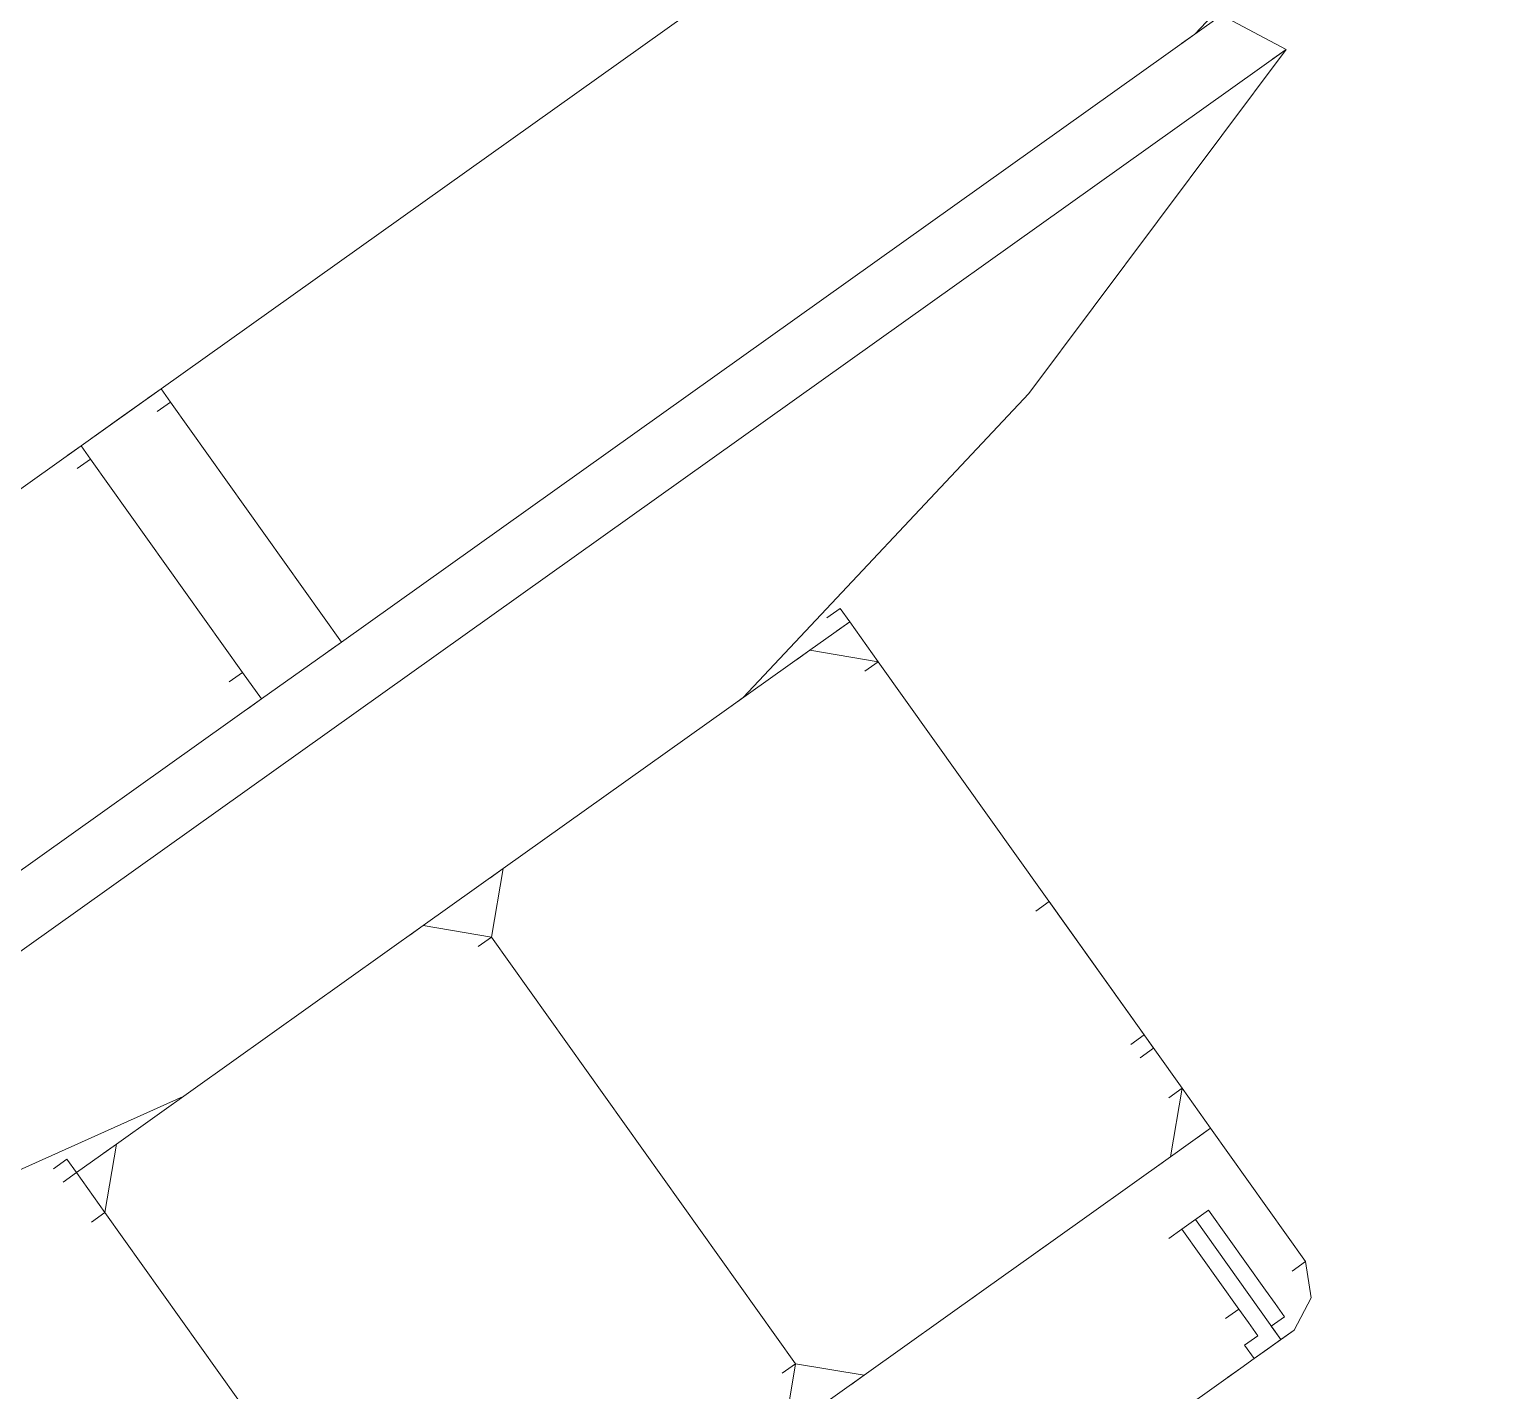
# Model space of a CAD drawing. Header units: feet. Extents: x 2321988 to 2329858, y 6722724 to 6730499.
# Drawn here: x 2326067.9897 to 2326068.0625, y 6726840.7833 to 6726840.8508 of the extents above; entities that cross this region are included whole.
import ezdxf

# ---------------------------------------------------------------- set-up
doc = ezdxf.new("R2010")
doc.units = ezdxf.units.FT
doc.header["$MEASUREMENT"] = 0
doc.layers.add('C-BESS-EQUIPMENT', color=255, linetype='Continuous')

# ---------------------------------------------------------------- blocks, each defined once
blk = doc.blocks.new('Midpoint Site Plan$0$A$C71e53a02')
at = {"lineweight": 9}
for points in [[(24.30332, -1.50556), (24.29358, -1.50556), (24.91724, -1.50556), (24.29358, -1.50556), (24.24485, -1.5153), (24.20587, -1.55428), (24.19613, -1.59326), (24.20587, -1.64198), (24.24485, -1.68096), (24.29358, -1.69071), (24.27409, -1.69071), (24.2546, -1.72969), (24.49822, -1.80764), (24.74183, -1.85637), (24.75158, -1.85637)], [(24.95622, -1.50556), (24.94647, -1.50556), (24.97571, -1.50556), (24.91724, -1.50556), (24.91724, -1.5153), (24.92698, -1.5153), (24.91724, -1.5153), (24.91724, -1.67122), (24.91724, -1.69071), (24.29358, -1.69071), (24.30332, -1.69071), (24.29358, -1.69071)], [(24.94647, -1.50556), (24.91724, -1.50556), (24.92698, -1.50556), (24.91724, -1.50556), (24.92698, -1.50556), (24.91724, -1.50556)], [(24.91724, -1.50556), (24.91724, -1.50556)], [(24.98545, -1.50556), (24.97571, -1.50556), (24.98545, -1.50556), (24.97571, -1.50556), (25.59937, -1.50556), (25.60911, -1.50556), (25.59937, -1.50556), (24.97571, -1.50556), (24.97571, -1.5153)], [(24.97571, -1.50556), (24.97571, -1.50556)], [(24.98545, -1.67122), (24.97571, -1.67122), (24.97571, -1.5153), (24.98545, -1.5153)], [(25.69682, -1.59326), (25.68707, -1.64198), (25.64809, -1.68096), (25.59937, -1.69071), (24.97571, -1.69071), (24.91724, -1.69071), (24.92698, -1.69071), (24.91724, -1.69071)], [(24.97571, -1.67122), (24.97571, -1.69071), (24.98545, -1.69071)], [(25.37524, -1.72969), (24.2546, -1.72969), (24.26434, -1.72969), (24.2546, -1.72969)], [(25.15111, -1.85637), (25.39473, -1.80764), (25.63835, -1.72969), (25.64809, -1.72969)], [(24.67362, -1.84662), (24.66388, -1.84662), (24.66388, -1.85637), (24.67362, -1.85637)], [(25.23881, -1.84662), (25.22907, -1.84662), (25.22907, -1.85637), (25.19984, -1.85637), (25.20958, -1.85637)], [(24.91724, -2.22667), (24.92698, -2.22667), (24.91724, -2.22667), (24.94647, -2.19743), (24.94647, -1.8856), (24.95622, -1.8856), (24.94647, -1.8856), (24.91724, -1.85637), (24.69311, -1.85637), (24.66388, -1.85637), (24.66388, -1.8856), (24.69311, -1.85637), (24.70285, -1.85637), (24.69311, -1.85637)], [(24.97571, -1.85637), (24.91724, -1.85637), (24.92698, -1.85637)], [(24.94647, -1.8856), (24.97571, -1.85637), (24.98545, -1.85637), (24.97571, -1.85637), (25.19984, -1.85637), (25.22907, -1.8856)], [(25.19984, -2.22667), (25.20958, -2.22667), (25.19984, -2.22667), (25.22907, -2.19743), (25.22907, -1.8856), (25.23881, -1.8856), (25.22907, -1.8856), (25.22907, -1.85637), (25.23881, -1.85637)], [(24.67362, -2.22667), (24.66388, -2.22667), (24.66388, -2.19743), (24.66388, -1.8856), (24.67362, -1.8856), (24.66388, -1.8856)], [(24.67362, -2.06101), (24.66388, -2.06101), (24.66388, -2.15845), (24.67362, -2.15845)], [(24.66388, -2.06101), (24.66388, -2.06101)], [(24.66388, -2.15845), (24.66388, -2.1682), (24.67362, -2.1682)], [(24.66388, -2.1682), (24.66388, -2.1682)], [(24.67362, -2.19743), (24.66388, -2.19743), (24.69311, -2.22667), (24.66388, -2.22667), (24.67362, -2.22667), (24.66388, -2.22667), (24.66388, -2.32411), (24.67362, -2.32411)], [(24.95622, -2.19743), (24.94647, -2.19743), (24.97571, -2.22667), (24.91724, -2.22667), (24.82954, -2.22667), (24.83928, -2.22667)], [(24.66388, -2.22667), (24.66388, -2.22667)], [(24.82954, -2.22667), (24.78081, -2.22667), (24.69311, -2.22667), (24.70285, -2.22667)], [(24.92698, -2.35335), (24.73209, -2.35335), (24.74183, -2.35335), (24.73209, -2.35335)], [(24.78081, -2.22667), (24.79056, -2.22667)], [(24.69311, -2.26565), (24.70285, -2.26565), (24.70285, -2.35335), (24.7126, -2.35335), (24.70285, -2.35335)], [(24.7126, -2.26565), (24.72234, -2.26565)], [(24.66388, -2.32411), (24.67362, -2.3436), (24.69311, -2.35335), (24.70285, -2.35335), (24.7126, -2.35335), (24.72234, -2.35335), (24.73209, -2.35335), (24.72234, -2.35335)], [(24.69311, -2.32411), (24.69311, -2.32411)], [(24.69311, -2.32411), (24.69311, -2.32411)], [(24.69311, -2.32411), (24.69311, -2.32411)], [(24.69311, -2.32411), (24.69311, -2.32411)], [(24.69311, -2.32411), (24.69311, -2.32411)], [(24.69311, -2.32411), (24.69311, -2.32411)], [(24.69311, -2.32411), (24.69311, -2.32411)], [(24.69311, -2.32411), (24.69311, -2.32411)], [(24.69311, -2.32411), (24.69311, -2.32411)], [(24.69311, -2.32411), (24.69311, -2.32411)], [(24.69311, -2.32411), (24.69311, -2.32411)], [(24.7126, -2.32411), (24.7126, -2.32411)], [(24.7126, -2.32411), (24.7126, -2.32411)], [(24.7126, -2.32411), (24.7126, -2.32411)], [(24.7126, -2.32411), (24.7126, -2.32411)], [(24.7126, -2.32411), (24.7126, -2.32411)], [(24.7126, -2.32411), (24.7126, -2.32411)], [(24.7126, -2.32411), (24.7126, -2.32411)], [(24.7126, -2.32411), (24.7126, -2.32411)], [(24.7126, -2.32411), (24.7126, -2.32411)], [(24.7126, -2.32411), (24.7126, -2.32411)], [(24.7126, -2.32411), (24.7126, -2.32411)], [(24.7126, -2.32411), (24.7126, -2.32411)], [(24.7126, -2.32411), (24.7126, -2.32411)], [(24.7126, -2.32411), (24.7126, -2.32411)], [(24.69311, -2.33386), (24.69311, -2.33386)], [(24.69311, -2.33386), (24.69311, -2.33386)], [(24.69311, -2.33386), (24.69311, -2.33386)], [(24.69311, -2.33386), (24.69311, -2.33386)], [(24.69311, -2.33386), (24.69311, -2.33386)], [(24.69311, -2.33386), (24.69311, -2.33386)], [(24.69311, -2.33386), (24.69311, -2.33386)], [(24.69311, -2.33386), (24.69311, -2.33386)], [(24.69311, -2.33386), (24.69311, -2.33386)], [(24.69311, -2.33386), (24.69311, -2.33386)], [(24.69311, -2.33386), (24.69311, -2.33386)], [(24.69311, -2.33386), (24.69311, -2.33386)], [(24.69311, -2.33386), (24.69311, -2.33386)], [(24.69311, -2.33386), (24.69311, -2.33386)], [(24.69311, -2.33386), (24.69311, -2.33386)], [(24.69311, -2.33386), (24.69311, -2.33386)], [(24.69311, -2.33386), (24.69311, -2.33386)], [(24.69311, -2.33386), (24.69311, -2.33386)], [(24.69311, -2.33386), (24.69311, -2.33386)], [(24.69311, -2.33386), (24.69311, -2.33386)], [(24.69311, -2.33386), (24.69311, -2.33386)], [(24.69311, -2.33386), (24.69311, -2.33386)], [(24.69311, -2.33386), (24.69311, -2.33386)], [(24.69311, -2.33386), (24.69311, -2.33386)], [(24.69311, -2.33386), (24.69311, -2.33386)], [(24.69311, -2.33386), (24.69311, -2.33386)], [(24.69311, -2.33386), (24.69311, -2.33386)], [(24.69311, -2.33386), (24.69311, -2.33386)], [(24.69311, -2.33386), (24.69311, -2.33386)], [(24.69311, -2.33386), (24.69311, -2.33386)], [(24.69311, -2.33386), (24.69311, -2.33386)], [(24.69311, -2.33386), (24.69311, -2.33386)], [(24.69311, -2.33386), (24.69311, -2.33386)], [(24.69311, -2.33386), (24.69311, -2.33386)], [(24.69311, -2.33386), (24.69311, -2.33386)], [(24.69311, -2.33386), (24.69311, -2.33386)], [(24.69311, -2.33386), (24.69311, -2.33386)], [(24.69311, -2.33386), (24.69311, -2.33386)], [(24.69311, -2.33386), (24.69311, -2.33386)], [(24.69311, -2.33386), (24.69311, -2.33386)], [(24.7126, -2.33386), (24.7126, -2.33386)], [(24.7126, -2.33386), (24.7126, -2.33386)], [(24.7126, -2.33386), (24.7126, -2.33386)], [(24.7126, -2.33386), (24.7126, -2.33386)], [(24.7126, -2.33386), (24.7126, -2.33386)], [(24.7126, -2.33386), (24.7126, -2.33386)], [(24.7126, -2.33386), (24.7126, -2.33386)], [(24.7126, -2.33386), (24.7126, -2.33386)], [(24.7126, -2.33386), (24.7126, -2.33386)], [(24.7126, -2.33386), (24.7126, -2.33386)], [(24.7126, -2.33386), (24.7126, -2.33386)], [(24.7126, -2.33386), (24.7126, -2.33386)], [(24.7126, -2.33386), (24.7126, -2.33386)], [(24.7126, -2.33386), (24.7126, -2.33386)], [(24.7126, -2.33386), (24.7126, -2.33386)], [(24.7126, -2.33386), (24.7126, -2.33386)], [(24.7126, -2.33386), (24.7126, -2.33386)], [(24.7126, -2.33386), (24.7126, -2.33386)], [(24.7126, -2.33386), (24.7126, -2.33386)], [(24.7126, -2.33386), (24.7126, -2.33386)], [(24.7126, -2.33386), (24.7126, -2.33386)], [(24.7126, -2.33386), (24.7126, -2.33386)], [(24.7126, -2.33386), (24.7126, -2.33386)], [(24.7126, -2.33386), (24.7126, -2.33386)], [(24.7126, -2.33386), (24.7126, -2.33386)], [(24.7126, -2.33386), (24.7126, -2.33386)], [(24.7126, -2.33386), (24.7126, -2.33386)], [(24.7126, -2.33386), (24.7126, -2.33386)], [(24.7126, -2.33386), (24.7126, -2.33386)], [(24.7126, -2.33386), (24.7126, -2.33386)], [(24.7126, -2.33386), (24.7126, -2.33386)], [(24.7126, -2.33386), (24.7126, -2.33386)], [(24.7126, -2.33386), (24.7126, -2.33386)], [(24.7126, -2.33386), (24.7126, -2.33386)], [(24.7126, -2.33386), (24.7126, -2.33386)], [(24.7126, -2.33386), (24.7126, -2.33386)], [(24.7126, -2.33386), (24.7126, -2.33386)], [(24.7126, -2.33386), (24.7126, -2.33386)], [(24.7126, -2.33386), (24.7126, -2.33386)], [(24.7126, -2.33386), (24.7126, -2.33386)], [(24.7126, -2.33386), (24.7126, -2.33386)], [(24.7126, -2.33386), (24.7126, -2.33386)], [(24.7126, -2.33386), (24.7126, -2.33386)], [(24.7126, -2.33386), (24.7126, -2.33386)], [(24.7126, -2.33386), (24.7126, -2.33386)], [(24.7126, -2.33386), (24.7126, -2.33386)], [(24.7126, -2.33386), (24.7126, -2.33386)], [(24.7126, -2.33386), (24.7126, -2.33386)], [(24.7126, -2.33386), (24.7126, -2.33386)], [(24.7126, -2.33386), (24.7126, -2.33386)], [(24.7126, -2.33386), (24.7126, -2.33386)], [(24.7126, -2.33386), (24.7126, -2.33386)], [(24.7126, -2.33386), (24.7126, -2.33386)], [(24.7126, -2.33386), (24.7126, -2.33386)], [(24.7126, -2.33386), (24.7126, -2.33386)], [(24.7126, -2.33386), (24.7126, -2.33386)], [(24.7126, -2.33386), (24.7126, -2.33386)], [(24.7126, -2.33386), (24.7126, -2.33386)], [(24.7126, -2.33386), (24.7126, -2.33386)], [(24.7126, -2.33386), (24.7126, -2.33386)], [(24.7126, -2.33386), (24.7126, -2.33386)], [(24.7126, -2.33386), (24.7126, -2.33386)], [(24.7126, -2.33386), (24.7126, -2.33386)], [(24.7126, -2.33386), (24.7126, -2.33386)], [(24.7126, -2.33386), (24.7126, -2.33386)], [(24.69311, -2.3436), (24.69311, -2.3436)], [(24.69311, -2.3436), (24.69311, -2.3436)], [(24.69311, -2.3436), (24.69311, -2.3436)], [(24.69311, -2.3436), (24.69311, -2.3436)], [(24.69311, -2.3436), (24.69311, -2.3436)], [(24.69311, -2.3436), (24.69311, -2.3436)], [(24.69311, -2.3436), (24.69311, -2.3436)], [(24.69311, -2.3436), (24.69311, -2.3436)], [(24.69311, -2.3436), (24.69311, -2.3436)], [(24.69311, -2.3436), (24.69311, -2.3436)], [(24.69311, -2.3436), (24.69311, -2.3436)], [(24.69311, -2.3436), (24.69311, -2.3436)], [(24.69311, -2.3436), (24.69311, -2.3436)], [(24.69311, -2.3436), (24.69311, -2.3436)], [(24.69311, -2.3436), (24.69311, -2.3436)], [(24.70285, -2.3436), (24.70285, -2.3436)], [(24.70285, -2.3436), (24.70285, -2.3436)], [(24.70285, -2.3436), (24.70285, -2.3436)], [(24.70285, -2.3436), (24.70285, -2.3436)], [(24.70285, -2.3436), (24.70285, -2.3436)], [(24.70285, -2.3436), (24.70285, -2.3436)], [(24.70285, -2.3436), (24.70285, -2.3436)], [(24.70285, -2.3436), (24.70285, -2.3436)], [(24.70285, -2.3436), (24.70285, -2.3436)], [(24.70285, -2.3436), (24.70285, -2.3436)], [(24.70285, -2.3436), (24.70285, -2.3436)], [(24.70285, -2.3436), (24.70285, -2.3436)], [(24.70285, -2.3436), (24.70285, -2.3436)], [(24.70285, -2.3436), (24.70285, -2.3436)], [(24.70285, -2.3436), (24.70285, -2.3436)], [(24.70285, -2.3436), (24.70285, -2.3436)], [(24.70285, -2.3436), (24.70285, -2.3436)], [(24.70285, -2.3436), (24.70285, -2.3436)], [(24.70285, -2.3436), (24.70285, -2.3436)], [(24.70285, -2.3436), (24.70285, -2.3436)], [(24.70285, -2.3436), (24.70285, -2.3436)], [(24.70285, -2.3436), (24.70285, -2.3436)], [(24.70285, -2.3436), (24.70285, -2.3436)], [(24.70285, -2.3436), (24.70285, -2.3436)], [(24.70285, -2.3436), (24.70285, -2.3436)], [(24.70285, -2.3436), (24.70285, -2.3436)], [(24.70285, -2.3436), (24.70285, -2.3436)], [(24.70285, -2.3436), (24.70285, -2.3436)], [(24.70285, -2.3436), (24.70285, -2.3436)], [(24.70285, -2.3436), (24.70285, -2.3436)], [(24.70285, -2.3436), (24.70285, -2.3436)], [(24.70285, -2.3436), (24.70285, -2.3436)], [(24.70285, -2.3436), (24.70285, -2.3436)], [(24.70285, -2.3436), (24.70285, -2.3436)], [(24.70285, -2.3436), (24.70285, -2.3436)], [(24.70285, -2.3436), (24.70285, -2.3436)], [(24.70285, -2.3436), (24.70285, -2.3436)], [(24.70285, -2.3436), (24.70285, -2.3436)], [(24.70285, -2.3436), (24.70285, -2.3436)], [(24.70285, -2.3436), (24.70285, -2.3436)], [(24.70285, -2.3436), (24.70285, -2.3436)], [(24.70285, -2.3436), (24.70285, -2.3436)], [(24.70285, -2.3436), (24.70285, -2.3436)], [(24.70285, -2.3436), (24.70285, -2.3436)], [(24.70285, -2.3436), (24.70285, -2.3436)], [(24.70285, -2.3436), (24.70285, -2.3436)], [(24.70285, -2.3436), (24.70285, -2.3436)], [(24.70285, -2.3436), (24.70285, -2.3436)], [(24.70285, -2.3436), (24.70285, -2.3436)], [(24.70285, -2.3436), (24.70285, -2.3436)], [(24.70285, -2.3436), (24.70285, -2.3436)], [(24.70285, -2.3436), (24.70285, -2.3436)], [(24.70285, -2.3436), (24.70285, -2.3436)], [(24.70285, -2.3436), (24.70285, -2.3436)], [(24.70285, -2.3436), (24.70285, -2.3436)], [(24.70285, -2.3436), (24.70285, -2.3436)], [(24.70285, -2.3436), (24.70285, -2.3436)], [(24.70285, -2.3436), (24.70285, -2.3436)], [(24.70285, -2.3436), (24.70285, -2.3436)], [(24.70285, -2.3436), (24.70285, -2.3436)], [(24.70285, -2.3436), (24.70285, -2.3436)], [(24.70285, -2.3436), (24.70285, -2.3436)], [(24.70285, -2.3436), (24.70285, -2.3436)], [(24.70285, -2.3436), (24.70285, -2.3436)], [(24.70285, -2.3436), (24.70285, -2.3436)], [(24.70285, -2.3436), (24.70285, -2.3436)], [(24.7126, -2.3436), (24.7126, -2.3436)], [(24.7126, -2.3436), (24.7126, -2.3436)], [(24.7126, -2.3436), (24.7126, -2.3436)], [(24.7126, -2.3436), (24.7126, -2.3436)], [(24.7126, -2.3436), (24.7126, -2.3436)], [(24.7126, -2.3436), (24.7126, -2.3436)], [(24.7126, -2.3436), (24.7126, -2.3436)], [(24.7126, -2.3436), (24.7126, -2.3436)], [(24.7126, -2.3436), (24.7126, -2.3436)], [(24.7126, -2.3436), (24.7126, -2.3436)], [(24.7126, -2.3436), (24.7126, -2.3436)], [(24.7126, -2.3436), (24.7126, -2.3436)], [(24.7126, -2.3436), (24.7126, -2.3436)], [(24.7126, -2.3436), (24.7126, -2.3436)], [(24.7126, -2.3436), (24.7126, -2.3436)], [(24.7126, -2.3436), (24.7126, -2.3436)], [(24.7126, -2.3436), (24.7126, -2.3436)], [(24.7126, -2.3436), (24.7126, -2.3436)], [(24.7126, -2.3436), (24.7126, -2.3436)], [(24.7126, -2.3436), (24.7126, -2.3436)], [(24.7126, -2.3436), (24.7126, -2.3436)], [(24.7126, -2.3436), (24.7126, -2.3436)], [(24.7126, -2.3436), (24.7126, -2.3436)], [(24.7126, -2.3436), (24.7126, -2.3436)], [(24.7126, -2.3436), (24.7126, -2.3436)], [(24.7126, -2.3436), (24.7126, -2.3436)], [(24.7126, -2.3436), (24.7126, -2.3436)], [(24.7126, -2.3436), (24.7126, -2.3436)], [(24.7126, -2.3436), (24.7126, -2.3436)], [(24.7126, -2.3436), (24.7126, -2.3436)], [(24.7126, -2.3436), (24.7126, -2.3436)], [(24.7126, -2.3436), (24.7126, -2.3436)], [(24.7126, -2.3436), (24.7126, -2.3436)], [(24.7126, -2.3436), (24.7126, -2.3436)], [(24.7126, -2.3436), (24.7126, -2.3436)], [(24.7126, -2.3436), (24.7126, -2.3436)], [(24.7126, -2.3436), (24.7126, -2.3436)], [(24.72234, -2.3436), (24.72234, -2.3436)], [(24.72234, -2.3436), (24.72234, -2.3436)], [(24.72234, -2.3436), (24.72234, -2.3436)], [(24.72234, -2.3436), (24.72234, -2.3436)], [(24.72234, -2.3436), (24.72234, -2.3436)], [(24.72234, -2.3436), (24.72234, -2.3436)], [(24.72234, -2.3436), (24.72234, -2.3436)], [(24.72234, -2.3436), (24.72234, -2.3436)], [(24.72234, -2.3436), (24.72234, -2.3436)], [(24.72234, -2.3436), (24.72234, -2.3436)], [(24.70285, -2.35335), (24.70285, -2.35335)], [(24.70285, -2.35335), (24.70285, -2.35335)], [(24.70285, -2.35335), (24.70285, -2.35335)], [(24.70285, -2.35335), (24.70285, -2.35335)], [(24.70285, -2.35335), (24.70285, -2.35335)], [(24.70285, -2.35335), (24.70285, -2.35335)], [(24.70285, -2.35335), (24.70285, -2.35335)], [(24.70285, -2.35335), (24.70285, -2.35335)], [(24.70285, -2.35335), (24.70285, -2.35335)], [(24.70285, -2.35335), (24.70285, -2.35335)], [(24.70285, -2.35335), (24.70285, -2.35335)], [(24.70285, -2.35335), (24.70285, -2.35335)], [(24.70285, -2.35335), (24.70285, -2.35335)], [(24.70285, -2.35335), (24.70285, -2.35335)], [(24.70285, -2.35335), (24.70285, -2.35335)], [(24.70285, -2.35335), (24.70285, -2.35335)], [(24.70285, -2.35335), (24.70285, -2.35335)], [(24.70285, -2.35335), (24.70285, -2.35335)], [(24.70285, -2.35335), (24.70285, -2.35335)], [(24.70285, -2.35335), (24.70285, -2.35335)], [(24.70285, -2.35335), (24.70285, -2.35335)], [(24.70285, -2.35335), (24.70285, -2.35335)], [(24.70285, -2.35335), (24.70285, -2.35335)], [(24.7126, -2.35335), (24.7126, -2.35335)], [(24.7126, -2.35335), (24.7126, -2.35335)], [(24.7126, -2.35335), (24.7126, -2.35335)], [(24.7126, -2.35335), (24.7126, -2.35335)], [(24.7126, -2.35335), (24.7126, -2.35335)], [(24.7126, -2.35335), (24.7126, -2.35335)], [(24.7126, -2.35335), (24.7126, -2.35335)], [(24.7126, -2.35335), (24.7126, -2.35335)], [(24.7126, -2.35335), (24.7126, -2.35335)], [(24.7126, -2.35335), (24.7126, -2.35335)], [(24.7126, -2.35335), (24.7126, -2.35335)], [(24.7126, -2.35335), (24.7126, -2.35335)], [(24.7126, -2.35335), (24.7126, -2.35335)], [(24.7126, -2.35335), (24.7126, -2.35335)], [(24.7126, -2.35335), (24.7126, -2.35335)], [(24.7126, -2.35335), (24.7126, -2.35335)], [(24.7126, -2.35335), (24.7126, -2.35335)], [(24.7126, -2.35335), (24.7126, -2.35335)], [(24.7126, -2.35335), (24.7126, -2.35335)], [(24.7126, -2.35335), (24.7126, -2.35335)], [(24.7126, -2.35335), (24.7126, -2.35335)], [(24.7126, -2.35335), (24.7126, -2.35335)], [(24.7126, -2.35335), (24.7126, -2.35335)], [(24.7126, -2.35335), (24.7126, -2.35335)], [(24.7126, -2.35335), (24.7126, -2.35335)], [(24.7126, -2.35335), (24.7126, -2.35335)], [(24.7126, -2.35335), (24.7126, -2.35335)], [(24.7126, -2.35335), (24.7126, -2.35335)], [(24.7126, -2.35335), (24.7126, -2.35335)], [(24.7126, -2.35335), (24.7126, -2.35335)], [(24.7126, -2.35335), (24.7126, -2.35335)], [(24.7126, -2.35335), (24.7126, -2.35335)], [(24.7126, -2.35335), (24.7126, -2.35335)], [(24.7126, -2.35335), (24.7126, -2.35335)], [(24.7126, -2.35335), (24.7126, -2.35335)], [(24.7126, -2.35335), (24.7126, -2.35335)], [(24.7126, -2.35335), (24.7126, -2.35335)], [(24.7126, -2.35335), (24.7126, -2.35335)], [(24.7126, -2.35335), (24.7126, -2.35335)], [(24.7126, -2.35335), (24.7126, -2.35335)], [(24.7126, -2.35335), (24.7126, -2.35335)], [(24.7126, -2.35335), (24.7126, -2.35335)], [(24.7126, -2.35335), (24.7126, -2.35335)], [(24.7126, -2.35335), (24.7126, -2.35335)], [(24.7126, -2.35335), (24.7126, -2.35335)], [(24.7126, -2.35335), (24.7126, -2.35335)], [(24.7126, -2.35335), (24.7126, -2.35335)], [(24.7126, -2.35335), (24.7126, -2.35335)], [(24.7126, -2.35335), (24.7126, -2.35335)], [(24.7126, -2.35335), (24.7126, -2.35335)], [(24.7126, -2.35335), (24.7126, -2.35335)], [(24.7126, -2.35335), (24.7126, -2.35335)], [(24.7126, -2.35335), (24.7126, -2.35335)], [(24.7126, -2.35335), (24.7126, -2.35335)], [(24.7126, -2.35335), (24.7126, -2.35335)], [(24.7126, -2.35335), (24.7126, -2.35335)], [(24.7126, -2.35335), (24.7126, -2.35335)], [(24.7126, -2.35335), (24.7126, -2.35335)], [(24.7126, -2.35335), (24.7126, -2.35335)], [(24.7126, -2.35335), (24.7126, -2.35335)], [(24.7126, -2.35335), (24.7126, -2.35335)], [(24.7126, -2.35335), (24.7126, -2.35335)], [(24.7126, -2.35335), (24.7126, -2.35335)], [(24.7126, -2.35335), (24.7126, -2.35335)], [(24.7126, -2.35335), (24.7126, -2.35335)], [(24.7126, -2.35335), (24.7126, -2.35335)], [(24.7126, -2.35335), (24.7126, -2.35335)], [(24.7126, -2.35335), (24.7126, -2.35335)], [(24.7126, -2.35335), (24.7126, -2.35335)], [(24.7126, -2.35335), (24.7126, -2.35335)], [(24.7126, -2.35335), (24.7126, -2.35335)], [(24.7126, -2.35335), (24.7126, -2.35335)], [(24.7126, -2.35335), (24.7126, -2.35335)], [(24.7126, -2.35335), (24.7126, -2.35335)], [(24.7126, -2.35335), (24.7126, -2.35335)], [(24.7126, -2.35335), (24.7126, -2.35335)], [(24.7126, -2.35335), (24.7126, -2.35335)], [(24.7126, -2.35335), (24.7126, -2.35335)], [(24.7126, -2.35335), (24.7126, -2.35335)], [(24.7126, -2.35335), (24.7126, -2.35335)], [(24.7126, -2.35335), (24.7126, -2.35335)], [(24.72234, -2.35335), (24.72234, -2.35335)], [(24.72234, -2.35335), (24.72234, -2.35335)], [(24.72234, -2.35335), (24.72234, -2.35335)], [(24.72234, -2.35335), (24.72234, -2.35335)], [(24.72234, -2.35335), (24.72234, -2.35335)], [(24.72234, -2.35335), (24.72234, -2.35335)], [(24.72234, -2.35335), (24.72234, -2.35335)], [(24.72234, -2.35335), (24.72234, -2.35335)], [(24.72234, -2.35335), (24.72234, -2.35335)], [(24.72234, -2.35335), (24.72234, -2.35335)], [(24.72234, -2.35335), (24.72234, -2.35335)], [(24.72234, -2.35335), (24.72234, -2.35335)], [(24.72234, -2.35335), (24.72234, -2.35335)], [(24.72234, -2.35335), (24.72234, -2.35335)], [(24.72234, -2.35335), (24.72234, -2.35335)], [(24.72234, -2.35335), (24.72234, -2.35335)], [(24.72234, -2.35335), (24.72234, -2.35335)], [(24.72234, -2.35335), (24.72234, -2.35335)], [(24.72234, -2.35335), (24.72234, -2.35335)], [(24.72234, -2.35335), (24.72234, -2.35335)], [(24.72234, -2.35335), (24.72234, -2.35335)], [(24.72234, -2.35335), (24.72234, -2.35335)], [(24.72234, -2.35335), (24.72234, -2.35335)], [(24.72234, -2.35335), (24.72234, -2.35335)], [(24.72234, -2.35335), (24.72234, -2.35335)], [(24.72234, -2.35335), (24.72234, -2.35335)], [(24.72234, -2.35335), (24.72234, -2.35335)], [(24.72234, -2.35335), (24.72234, -2.35335)], [(24.72234, -2.35335), (24.72234, -2.35335)], [(24.72234, -2.35335), (24.72234, -2.35335)], [(24.72234, -2.35335), (24.72234, -2.35335)], [(24.72234, -2.35335), (24.72234, -2.35335)], [(24.72234, -2.35335), (24.72234, -2.35335)], [(24.72234, -2.35335), (24.72234, -2.35335)], [(24.72234, -2.35335), (24.72234, -2.35335)], [(24.72234, -2.35335), (24.72234, -2.35335)], [(24.72234, -2.35335), (24.72234, -2.35335)], [(24.72234, -2.35335), (24.72234, -2.35335)], [(24.72234, -2.35335), (24.72234, -2.35335)], [(24.72234, -2.35335), (24.72234, -2.35335)], [(24.72234, -2.35335), (24.72234, -2.35335)], [(24.72234, -2.35335), (24.72234, -2.35335)], [(24.72234, -2.35335), (24.72234, -2.35335)], [(24.72234, -2.35335), (24.72234, -2.35335)], [(24.72234, -2.35335), (24.72234, -2.35335)], [(24.72234, -2.35335), (24.72234, -2.35335)], [(24.72234, -2.35335), (24.72234, -2.35335)], [(24.72234, -2.35335), (24.72234, -2.35335)], [(24.72234, -2.35335), (24.72234, -2.35335)], [(24.72234, -2.35335), (24.72234, -2.35335)], [(24.72234, -2.35335), (24.72234, -2.35335)], [(24.72234, -2.35335), (24.72234, -2.35335)], [(24.72234, -2.35335), (24.72234, -2.35335)], [(24.72234, -2.35335), (24.72234, -2.35335)], [(24.72234, -2.35335), (24.72234, -2.35335)], [(24.72234, -2.35335), (24.72234, -2.35335)], [(24.72234, -2.35335), (24.72234, -2.35335)], [(24.72234, -2.35335), (24.72234, -2.35335)], [(24.72234, -2.35335), (24.72234, -2.35335)], [(24.72234, -2.35335), (24.72234, -2.35335)], [(24.72234, -2.35335), (24.72234, -2.35335)], [(24.72234, -2.35335), (24.72234, -2.35335)], [(24.72234, -2.35335), (24.72234, -2.35335)], [(24.72234, -2.35335), (24.72234, -2.35335)], [(24.72234, -2.35335), (24.72234, -2.35335)], [(24.72234, -2.35335), (24.72234, -2.35335)], [(24.72234, -2.35335), (24.72234, -2.35335)], [(24.72234, -2.35335), (24.72234, -2.35335)], [(24.72234, -2.35335), (24.72234, -2.35335)], [(24.72234, -2.35335), (24.72234, -2.35335)], [(24.72234, -2.35335), (24.72234, -2.35335)], [(24.72234, -2.35335), (24.72234, -2.35335)], [(24.72234, -2.35335), (24.72234, -2.35335)], [(24.72234, -2.35335), (24.72234, -2.35335)], [(24.72234, -2.35335), (24.72234, -2.35335)], [(24.72234, -2.35335), (24.72234, -2.35335)], [(24.72234, -2.35335), (24.72234, -2.35335)], [(24.72234, -2.35335), (24.72234, -2.35335)], [(24.73209, -2.35335), (24.73209, -2.35335)], [(24.73209, -2.35335), (24.73209, -2.35335)], [(24.73209, -2.35335), (24.73209, -2.35335)], [(24.73209, -2.35335), (24.73209, -2.35335)], [(24.73209, -2.35335), (24.73209, -2.35335)], [(24.73209, -2.35335), (24.73209, -2.35335)], [(24.73209, -2.35335), (24.73209, -2.35335)], [(24.73209, -2.35335), (24.73209, -2.35335)], [(24.73209, -2.35335), (24.73209, -2.35335)], [(24.73209, -2.35335), (24.73209, -2.35335)], [(24.73209, -2.35335), (24.73209, -2.35335)], [(24.73209, -2.35335), (24.73209, -2.35335)], [(24.73209, -2.35335), (24.73209, -2.35335)], [(24.73209, -2.35335), (24.73209, -2.35335)], [(24.73209, -2.35335), (24.73209, -2.35335)], [(24.73209, -2.35335), (24.73209, -2.35335)], [(24.73209, -2.35335), (24.73209, -2.35335)], [(24.73209, -2.35335), (24.73209, -2.35335)], [(24.73209, -2.35335), (24.73209, -2.35335)], [(24.73209, -2.35335), (24.73209, -2.35335)], [(24.73209, -2.35335), (24.73209, -2.35335)], [(24.73209, -2.35335), (24.73209, -2.35335)], [(24.73209, -2.35335), (24.73209, -2.35335)], [(24.73209, -2.35335), (24.73209, -2.35335)], [(24.73209, -2.35335), (24.73209, -2.35335)], [(24.73209, -2.35335), (24.73209, -2.35335)], [(24.73209, -2.35335), (24.73209, -2.35335)], [(24.73209, -2.35335), (24.73209, -2.35335)], [(24.73209, -2.35335), (24.73209, -2.35335)], [(24.73209, -2.35335), (24.73209, -2.35335)], [(24.73209, -2.35335), (24.73209, -2.35335)], [(24.73209, -2.35335), (24.73209, -2.35335)], [(24.73209, -2.35335), (24.73209, -2.35335)], [(24.73209, -2.35335), (24.73209, -2.35335)], [(24.73209, -2.35335), (24.73209, -2.35335)], [(24.73209, -2.35335), (24.73209, -2.35335)], [(24.73209, -2.35335), (24.73209, -2.35335)], [(24.73209, -2.35335), (24.73209, -2.35335)], [(24.73209, -2.35335), (24.73209, -2.35335)], [(24.73209, -2.35335), (24.73209, -2.35335)], [(24.73209, -2.35335), (24.73209, -2.35335)], [(24.73209, -2.35335), (24.73209, -2.35335)], [(24.73209, -2.35335), (24.73209, -2.35335)], [(24.73209, -2.35335), (24.73209, -2.35335)], [(24.73209, -2.35335), (24.73209, -2.35335)], [(24.73209, -2.35335), (24.73209, -2.35335)], [(24.73209, -2.35335), (24.73209, -2.35335)], [(24.73209, -2.35335), (24.73209, -2.35335)], [(24.73209, -2.35335), (24.73209, -2.35335)], [(24.73209, -2.35335), (24.73209, -2.35335)], [(24.73209, -2.35335), (24.73209, -2.35335)], [(24.73209, -2.35335), (24.73209, -2.35335)], [(24.73209, -2.35335), (24.73209, -2.35335)], [(24.73209, -2.35335), (24.73209, -2.35335)], [(24.73209, -2.35335), (24.73209, -2.35335)], [(24.73209, -2.35335), (24.73209, -2.35335)], [(24.73209, -2.35335), (24.73209, -2.35335)], [(24.73209, -2.35335), (24.73209, -2.35335)], [(24.73209, -2.35335), (24.73209, -2.35335)], [(24.73209, -2.35335), (24.73209, -2.35335)], [(24.73209, -2.35335), (24.73209, -2.35335)], [(24.73209, -2.35335), (24.73209, -2.35335)], [(24.73209, -2.35335), (24.73209, -2.35335)], [(24.73209, -2.35335), (24.73209, -2.35335)], [(24.73209, -2.35335), (24.73209, -2.35335)], [(24.73209, -2.35335), (24.73209, -2.35335)], [(24.73209, -2.35335), (24.73209, -2.35335)], [(24.73209, -2.35335), (24.73209, -2.35335)], [(24.73209, -2.35335), (24.73209, -2.35335)], [(24.73209, -2.35335), (24.73209, -2.35335)], [(24.73209, -2.35335), (24.73209, -2.35335)]]:
    blk.add_lwpolyline(points, dxfattribs=at)
for points in [[(24.69311, -2.3436), (24.70285, -2.3436), (24.70285, -2.35335), (24.69311, -2.35335), (24.72234, -2.35335), (24.72234, -2.3436), (24.7126, -2.3436), (24.7126, -2.33386), (24.7126, -2.32411), (24.72234, -2.32411), (24.7126, -2.32411), (24.7126, -2.26565), (24.69311, -2.26565), (24.69311, -2.32411), (24.69311, -2.33386)], [(24.73209, -2.35335), (24.72234, -2.35335)]]:
    blk.add_lwpolyline(points, close=True, dxfattribs=at)

msp = doc.modelspace()

# ---------------------------------------------------------------- wipeouts: each hides what was drawn before it
msp.add_wipeout([(2326067.625876, 6726835.811749), (2326076.788211, 6726842.339698), (2326076.401369, 6726842.882651), (2326067.239034, 6726836.354702)]).dxf.layer = 'C-BESS-EQUIPMENT'

# ---------------------------------------------------------------- next in the draw order: wipeouts: each hides what was drawn before it
msp.add_wipeout([(2326064.174561, 6726849.775301), (2326064.717514, 6726850.162142), (2326071.535594, 6726840.592592), (2326070.992641, 6726840.205751)]).dxf.layer = 'C-BESS-EQUIPMENT'

# ---------------------------------------------------------------- next in the draw order: wipeouts: each hides what was drawn before it
msp.add_wipeout([(2326066.852193, 6726836.897655), (2326076.014528, 6726843.425604), (2326076.401369, 6726842.882651), (2326067.239034, 6726836.354702)]).dxf.layer = 'C-BESS-EQUIPMENT'

# ---------------------------------------------------------------- next in the draw order: block references
at = {"layer": 'C-BESS-EQUIPMENT', "xscale": -0.08333333333333331, "yscale": 0.08333333333333331, "zscale": 0.08333333333333331, "rotation": 35.46898082920264}
msp.add_blockref('Midpoint Site Plan$0$A$C71e53a02', (2326069.614518, 6726842.140022), dxfattribs=at)

# ---------------------------------------------------------------- next in the draw order: wipeouts: each hides what was drawn before it
msp.add_wipeout([(2326067.971291, 6726841.116348), (2326050.270169, 6726828.504714), (2326050.40919, 6726828.30959), (2326068.110313, 6726840.921224)]).dxf.layer = 'C-BESS-EQUIPMENT'

# ---------------------------------------------------------------- next in the draw order: wipeouts: each hides what was drawn before it
msp.add_wipeout([(2326044.154396, 6726887.541671), (2326077.857954, 6726840.236874), (2326077.408321, 6726839.916521), (2326043.704674, 6726887.221442)]).dxf.layer = 'C-BESS-EQUIPMENT'

# ---------------------------------------------------------------- next in the draw order: wipeouts: each hides what was drawn before it
msp.add_wipeout([(2326040.082247, 6726884.64036), (2326073.785805, 6726837.335564), (2326073.336172, 6726837.015211), (2326039.632525, 6726884.320131)]).dxf.layer = 'C-BESS-EQUIPMENT'

# ---------------------------------------------------------------- next in the draw order: wipeouts: each hides what was drawn before it
msp.add_wipeout([(2326036.010098, 6726881.73905), (2326069.713656, 6726834.434253), (2326069.264023, 6726834.1139), (2326035.560376, 6726881.418821)]).dxf.layer = 'C-BESS-EQUIPMENT'

doc.saveas('drawing.dxf')
